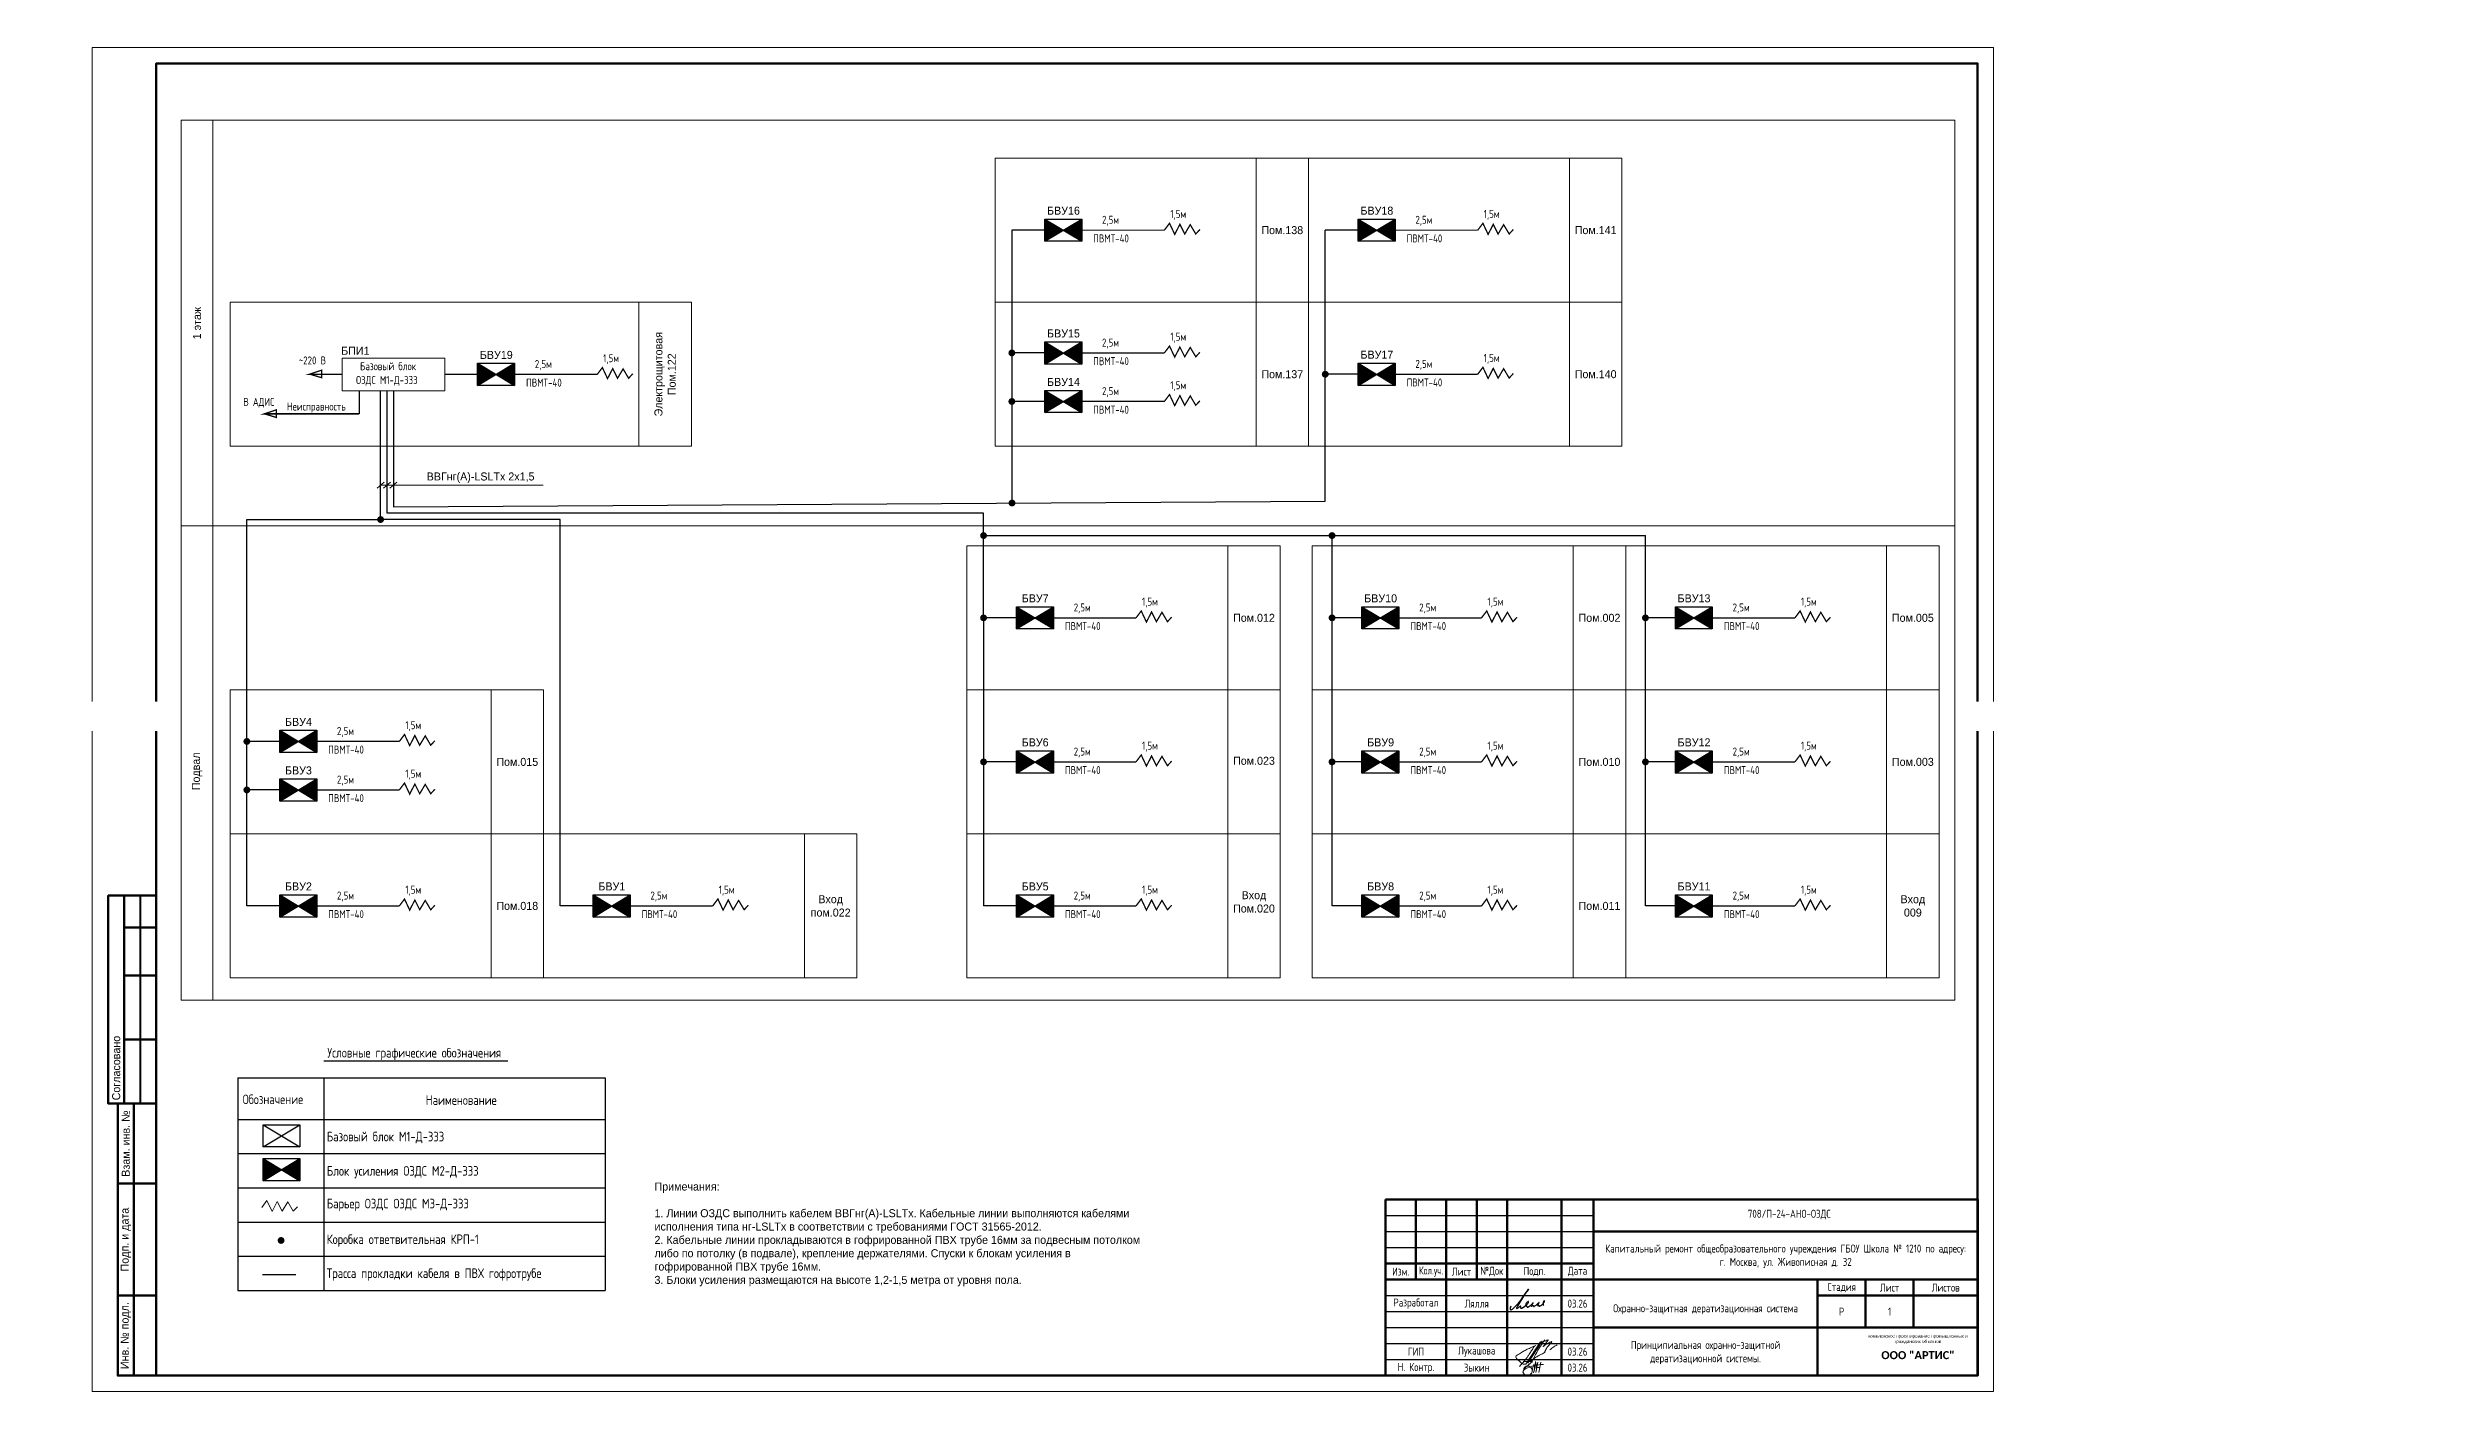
# Model space of a CAD drawing. Header units: millimetres. Extents: x -396912 to 182286, y -43638 to 41610.
# Drawn here: x -331029 to -256987, y -6586 to 35414 of the extents above; entities that cross this region are included whole.
import ezdxf
from ezdxf import colors
from ezdxf.entities.mleader import LeaderData, LeaderLine
from ezdxf.enums import TextEntityAlignment as Align
from ezdxf.math import Vec2, Vec3

# ---------------------------------------------------------------- set-up
doc = ezdxf.new("R2010")
doc.units = ezdxf.units.MM
for name, color, linetype in [('__НАДПИСИ', 7, 'Continuous'), ('PDF _СОТ', 250, 'Continuous'), ('TEXT1', 7, 'Continuous'), ('СОТ', 7, 'Continuous'), ('стена', 20, 'Continuous')]:
    doc.layers.add(name, color=color, linetype=linetype)
for name, color, linetype, lineweight in [('__ФОРМАТ', 7, 'Continuous', 40), ('RC-Выноски', 7, 'Continuous', 0), ('RC-Линии_связи-Адресные', 5, 'Continuous', 30), ('лс', 5, 'Continuous', 30), ('ОЗДС оборудование', 5, 'Continuous', 30), ('Подписи', 7, 'Continuous', 13), ('Примечания', 7, 'Continuous', 25), ('Текст', 7, 'Continuous', 25)]:
    doc.layers.add(name, color=color, linetype=linetype, lineweight=lineweight)
doc.layers.add('Границы листа', color=7, linetype='Continuous', lineweight=0, plot=False)
doc.layers.add('ОФ_подписи', color=5, linetype='Continuous', lineweight=13, true_color=0x0000ff)
doc.styles.add('GOST 2.304 type A', font='', dxfattribs={"height": 250})
doc.styles.add('ISOCPEUR', font='isocpeur.ttf', dxfattribs={"width": 0.9, "height": 350})
doc.styles.add('Mipgost_5', font='', dxfattribs={"height": 250})
doc.styles.add('RubezhCAD', font='', dxfattribs={"oblique": 10})
doc.styles.get("Standard").update_dxf_attribs({"font": ''})
doc.styles.add('ГОСТ 2.304', font='')
doc.styles.get('GOST 2.304 type A').set_extended_font_data('GOST 2.304 type A')
doc.styles.get('Mipgost_5').set_extended_font_data('Mipgost')
doc.styles.get('RubezhCAD').set_extended_font_data('GOST type A')
doc.styles.get('Standard').set_extended_font_data('GOST type B')
doc.styles.get('ГОСТ 2.304').set_extended_font_data('GOST 2.304 type A')

# ---------------------------------------------------------------- blocks, each defined once
blk = doc.blocks.new('П_Зыкин')
at = {"layer": 'ОФ_подписи', "color": 5, "ltscale": 100, "transparency": 33554687}
for p, q in [((142, 249), (62, -174)), ((102, 37), (218, 37)), ((258, 249), (178, -174))]:
    blk.add_line(p, q, dxfattribs=at)
blk.add_lwpolyline([(-462, 273), (-74, 273), (-446, -30)], dxfattribs=at)
for centre, radius, start, end in [((-271, -94), 186, 314.23929, 159.93483), ((345, -1372), 1523, 88.87583, 117.8788), ((1109, -252), 1204, 158.75935, 174.23097), ((-1024, 224), 1068, 337.81444, 2.88593), ((-849, 72), 852, 342.83077, 7.48151), ((-9, 182), 4.48, 8.96906, 155.65511), ((-643, 22), 732, 344.4555, 20.46196), ((-318, -169), 151, 108.7568, 173.42509), ((-287, -115), 185, 191.53585, 322.35119)]:
    blk.add_arc(centre, radius, start, end, dxfattribs=at)
blk = doc.blocks.new('П_Лукашова')
at = {"layer": 'ОФ_подписи', "color": 5}
for p, q in [((221, 339), (-221, -339)), ((286, 371), (-156, -307)), ((283, 370), (218, 338))]:
    blk.add_line(p, q, dxfattribs=at)
for points in [[(-221, -339), (-276, -344), (-368, -289), (-446, -221), (-505, -166), (-522, -116), (-412, -16), (-295, 56), (-173, 120), (-49, 179), (33, 216), (87, 237), (52, 221), (11, 167), (-59, 51), (-126, -52), (-177, -132), (-256, -231), (-409, -409)], [(360, 20), (294, -18), (203, -65), (91, -124), (-73, -248)], [(366, 415), (236, 213), (85, -37), (-50, -300)], [(221, 301), (344, 360), (434, 401), (475, 416), (464, 395), (420, 336), (342, 232), (310, 203), (337, 221), (420, 283), (490, 322), (558, 352), (576, 358), (491, 240), (403, 113), (374, 49), (360, 20)], [(530, 102), (646, 199), (748, 254)]]:
    blk.add_spline(points, degree=3, dxfattribs=at)
blk = doc.blocks.new('штамп')
at = {"layer": '__ФОРМАТ', "linetype": 'Continuous', "lineweight": 50}
for p, q in [((531929, 45357), (531929, 50857)), ((531929, 50857), (550429, 50857)), ((532879, 48357), (532879, 50857)), ((533829, 45357), (533829, 50857)), ((534779, 48357), (534779, 50857)), ((535729, 45357), (535729, 50857)), ((537429, 45357), (537429, 50857)), ((538429, 45357), (538429, 50857)), ((550429, 45357), (550429, 50857)), ((538429, 49857), (550429, 49857)), ((531929, 48857), (538429, 48857)), ((531929, 48357), (550429, 48357)), ((545429, 45357), (545429, 48357)), ((546929, 46857), (546929, 48357)), ((548429, 46857), (548429, 48357)), ((545429, 47857), (550429, 47857)), ((538429, 46857), (550429, 46857)), ((531929, 45357), (550429, 45357))]:
    blk.add_line(p, q, dxfattribs=at)
at = {"layer": '__ФОРМАТ', "linetype": 'Continuous', "lineweight": -2}
for p, q in [((531929, 50357), (538429, 50357)), ((531929, 49857), (538429, 49857)), ((531929, 49357), (538429, 49357)), ((531929, 48857), (538429, 48857)), ((531929, 47857), (538429, 47857)), ((531929, 47357), (538429, 47357)), ((531929, 46857), (538429, 46857)), ((538429, 46857), (550429, 46857)), ((531929, 46357), (538429, 46357)), ((531929, 45857), (538429, 45857))]:
    blk.add_line(p, q, dxfattribs=at)
at = {"layer": 'Подписи', "color": 5, "lineweight": 25}
blk.add_lwpolyline([(535847, 47525), (535833, 47500), (535823, 47461), (535824, 47440), (535829, 47423), (535840, 47414), (535857, 47413), (535876, 47421), (535897, 47435), (535917, 47454), (536005, 47539), (536088, 47624), (536142, 47690), (536203, 47776), (536266, 47874), (536323, 47953), (536362, 48009), (536395, 48059), (536405, 48060), (536397, 48045), (536295, 47925), (536205, 47790), (536095, 47603), (536059, 47544), (536038, 47506), (536029, 47485), (536027, 47473), (536027, 47462), (536031, 47457), (536037, 47454), (536045, 47456), (536057, 47466), (536072, 47479), (536107, 47506), (536133, 47525), (536147, 47532), (536152, 47532), (536153, 47529), (536150, 47520), (536147, 47504), (536146, 47491), (536148, 47479), (536150, 47471), (536157, 47465), (536166, 47462), (536178, 47464), (536189, 47469), (536215, 47480), (536240, 47498), (536281, 47529), (536306, 47550), (536324, 47567), (536342, 47582), (536372, 47609), (536388, 47629), (536397, 47646), (536399, 47657), (536398, 47666), (536393, 47671), (536383, 47671), (536372, 47667), (536356, 47653), (536336, 47632), (536323, 47612), (536313, 47599), (536309, 47587), (536310, 47579), (536315, 47575), (536326, 47579), (536335, 47585), (536344, 47592), (536348, 47595), (536352, 47596), (536354, 47595), (536355, 47592), (536349, 47583), (536342, 47575), (536334, 47561), (536326, 47547), (536322, 47538), (536320, 47531), (536321, 47523), (536325, 47519), (536328, 47519), (536333, 47524), (536338, 47527), (536344, 47526), (536346, 47520), (536351, 47508), (536355, 47498), (536359, 47493), (536366, 47491), (536375, 47491), (536385, 47497), (536412, 47513), (536436, 47532), (536466, 47559), (536491, 47583), (536517, 47607), (536529, 47621), (536545, 47642), (536547, 47643), (536546, 47644), (536543, 47644), (536541, 47642), (536538, 47637), (536499, 47577), (536491, 47558), (536482, 47544), (536480, 47535), (536479, 47529), (536481, 47524), (536483, 47522), (536489, 47523), (536494, 47526), (536502, 47532), (536512, 47539), (536522, 47544), (536530, 47548), (536541, 47549), (536547, 47546), (536550, 47541), (536551, 47531), (536552, 47525), (536553, 47521), (536558, 47517), (536562, 47515), (536568, 47515), (536575, 47517), (536583, 47523), (536596, 47533), (536617, 47547), (536636, 47561), (536659, 47583), (536688, 47609), (536702, 47620), (536713, 47630), (536721, 47636), (536727, 47641), (536727, 47643), (536726, 47644), (536723, 47643), (536720, 47638), (536715, 47629), (536693, 47594), (536681, 47575), (536676, 47566), (536674, 47557), (536677, 47551), (536679, 47547), (536684, 47546), (536689, 47549), (536695, 47552), (536700, 47554), (536709, 47554), (536716, 47551), (536717, 47545), (536719, 47535), (536721, 47527), (536725, 47524), (536731, 47520), (536741, 47523), (536747, 47528), (536757, 47534), (536779, 47550), (536809, 47572), (536842, 47600), (536865, 47623), (536880, 47642), (536895, 47664), (536899, 47675), (536901, 47684), (536898, 47689), (536891, 47693), (536881, 47689), (536873, 47682), (536862, 47668), (536856, 47654), (536855, 47638), (536856, 47622), (536856, 47598), (536858, 47583), (536860, 47572), (536864, 47560), (536871, 47551)], dxfattribs=at)
at = {"layer": 'ОФ_подписи'}
for name, p, xscale, yscale, zscale in [('П_Лукашова', (536533, 46057), 1.010226427429054, 1.010226427429054, 1.010226427429054), ('П_Зыкин', (536581, 45585), 0.7621923841183493, 0.7621923841183493, 0.7621923841183493)]:
    blk.add_blockref(name, p, dxfattribs=dict(at, xscale=xscale, yscale=yscale, zscale=zscale))
at = {"transparency": 33554687, "attachment_point": 5, "style": 'ГОСТ 2.304'}
for s, insert, char_height, width in [('{\\fArial|b0|i0|c204|p34;комплексное проектирование промышленных и гражданских объектов}', (548563, 46495), 100, 3372.21), ('{\\fCorbel Light|b1|i0|c204|p34;ООО "АРТИС"}', (548563, 45995), 250, 4171.2)]:
    blk.add_mtext(s, dxfattribs=dict(at, insert=insert, char_height=char_height, width=width))
at = {"layer": '__НАДПИСИ', "lineweight": 9, "ltscale": 2, "style": 'ISOCPEUR', "flags": 1}
blk.add_attdef('NOTATION', (548864, 51134), '', height=250, dxfattribs=at)
at = {"layer": '__НАДПИСИ', "lineweight": 9, "ltscale": 2, "style": 'RubezhCAD', "oblique": 10}
blk.add_attdef('SHEET', text='', height=250, dxfattribs=at).set_placement((547679, 47357), align=Align.MIDDLE_CENTER)
at = {"layer": '__ФОРМАТ', "color": 7, "linetype": 'Continuous', "lineweight": 20, "char_height": 250, "attachment_point": 5, "style": 'GOST 2.304 type A'}
for s, insert, width in [('Капитальный ремонт общеобразовательного учреждения ГБОУ Школа № 1210 по адресу:      \\Pг. Москва, ул. Живописная д. 32', (544429, 49085), 12000), ('\\pi-7.5,l7.5,t7.5;{\\W0.9;\\C256;Кол.уч.}', (533354, 48607), 950), ('Охранно-защитная дератизационная система', (541929, 47427), 7000)]:
    blk.add_mtext(s, dxfattribs=dict(at, insert=insert, width=width))
at = {"layer": '__ФОРМАТ', "color": 7, "linetype": 'Continuous', "lineweight": 20, "char_height": 250, "attachment_point": 5, "line_spacing_factor": 1.2, "style": 'GOST 2.304 type A'}
for s, insert, width in [('\\pi-7.5,l7.5,t7.5;{\\C256;Изм.}', (532404, 48607), 950), ('\\pi-7.5,l7.5,t7.5;{\\C256;Лист}', (534304, 48607), 950), ('\\pi-7.5,l7.5,t7.5;{\\C256;№Док}', (535254, 48607), 950), ('\\pi-7.5,l7.5,t7.5;{\\C256;Подп.}', (536584, 48607), 1710.72), ('\\pi-7.5,l7.5,t7.5;{\\C256;Дата}', (537929, 48607), 1000), ('\\pi-7.5,l7.5,t7.5;{\\C256;Стадия}', (546179, 48107), 1500), ('\\pi-7.5,l7.5,t7.5;{\\C256;Лист}', (547679, 48107), 1500), ('\\pi-7.5,l7.5,t7.5;{\\C256;Листов}', (549429, 48107), 2000), ('\\pi-7.5,l7.5,t7.5;{\\C256;Разработал}', (532879, 47607), 1900), ('{\\C256;Лялля}', (534779, 47607), 1900), ('{\\C256;03.26}', (537929, 47607), 1000), ('\\pi-750,l750,t750;{\\C256;Р}', (546179, 47357), 1500), ('\\pi-7.5,l7.5,t7.5;{\\C256;ГИП}', (532879, 46107), 1900), ('{\\C256;Лукашова}', (534779, 46107), 1900), ('{\\C256;03.26}', (537929, 46107), 1000), ('{\\C256;Н. Контр. }', (532879, 45592), 1900), ('\\pi-750,l750,t750;{\\C256;Зыкин}', (534779, 45607), 1900), ('{\\C256;03.26}', (537929, 45607), 1000)]:
    blk.add_mtext(s, dxfattribs=dict(at, insert=insert, width=width))
at = {"layer": 'стена', "color": 18, "true_color": 0x000000, "insert": (543249, 50539), "char_height": 250, "width": 3851.47, "attachment_point": 1, "style": 'GOST 2.304 type A'}
blk.add_mtext('708/П-24-АНО-ОЗДС', dxfattribs=at)
blk = doc.blocks.new('*U1463')
for p, q in [((5, 155), (5, 90)), ((15, 155), (15, 90))]:
    blk.add_line(p, q)
at = {"lineweight": -2}
for p, q in [((10, 155), (10, 90)), ((10, 145), (20, 145)), ((10, 130), (20, 130)), ((10, 110), (20, 110)), ((13, 90), (13, 5)), ((8, 65), (20, 65)), ((8, 30), (20, 30))]:
    blk.add_line(p, q, dxfattribs=at)
blk.add_lwpolyline([(20, 5), (589, 5), (589, 415), (20, 415)], close=True, dxfattribs=at)
for points in [[(20, 155), (5, 155), (5, 90), (8, 90)], [(20, 5), (8, 5), (8, 90), (20, 90)]]:
    blk.add_lwpolyline(points, dxfattribs=at)
at = {"layer": 'Границы листа'}
blk.add_lwpolyline([(594, 0), (0, 0), (0, 420), (594, 420)], close=True, dxfattribs=at)
at = {"lineweight": 30, "style": 'Mipgost_5'}
blk.add_text('Согласовано', height=2.5, rotation=90, dxfattribs=at).set_placement((7.5, 91), align=Align.MIDDLE_LEFT)
for s, p in [('Взам. инв. №', (10.5, 77.5)), ('Подп. и дата', (10.5, 47.5)), ('Инв. № подл.', (10.5, 17.5))]:
    blk.add_text(s, height=2.5, rotation=90, dxfattribs=at).set_placement(p, align=Align.MIDDLE)
at = {"lineweight": 13, "oblique": 10, "flags": 8}
blk.add_attdef('ФОРМАТ', (554.94, 1.12), '', height=3, dxfattribs=at)
blk = doc.blocks.new('_None')

msp = doc.modelspace()

# ---------------------------------------------------------------- hatches: boundary and pattern name
at = {"lineweight": 30, "ltscale": 5}
for points in [[(-299872, 30050), (-299872, 29355), (-299295, 29703)], [(-298718, 29355), (-298718, 30050), (-299295, 29703)], [(-290082, 30050), (-290082, 29355), (-289505, 29703)], [(-288928, 29355), (-288928, 30050), (-289505, 29703)], [(-299872, 26214), (-299872, 25519), (-299295, 25867)], [(-298718, 25519), (-298718, 26214), (-299295, 25867)], [(-317590, 25543), (-317590, 24848), (-317013, 25195)], [(-316436, 24848), (-316436, 25543), (-317013, 25195)], [(-290082, 25550), (-290082, 24854), (-289505, 25202)], [(-288928, 24854), (-288928, 25550), (-289505, 25202)], [(-299872, 24698), (-299872, 24003), (-299295, 24351)], [(-298718, 24003), (-298718, 24698), (-299295, 24351)], [(-300756, 17938), (-300756, 17242), (-300179, 17590)], [(-299602, 17242), (-299602, 17938), (-300179, 17590)], [(-289964, 17938), (-289964, 17242), (-289387, 17590)], [(-288810, 17242), (-288810, 17938), (-289387, 17590)], [(-280173, 17938), (-280173, 17242), (-279596, 17590)], [(-279019, 17242), (-279019, 17938), (-279596, 17590)], [(-323771, 8937), (-323771, 8241), (-323194, 8589)], [(-322617, 8241), (-322617, 8937), (-323194, 8589)], [(-313981, 8937), (-313981, 8241), (-313404, 8589)], [(-312827, 8241), (-312827, 8937), (-313404, 8589)], [(-300756, 8937), (-300756, 8241), (-300179, 8589)], [(-299602, 8241), (-299602, 8937), (-300179, 8589)], [(-289964, 8937), (-289964, 8241), (-289387, 8589)], [(-288810, 8241), (-288810, 8937), (-289387, 8589)], [(-280173, 8937), (-280173, 8241), (-279596, 8589)], [(-279019, 8241), (-279019, 8937), (-279596, 8589)], [(-324293, 693), (-324293, -2), (-323716, 345)], [(-323139, -2), (-323139, 693), (-323716, 345)]]:
    msp.add_hatch(color=5, dxfattribs=at).paths.add_polyline_path(points)
at = {"lineweight": 9, "ltscale": 5}
h = msp.add_hatch(color=104, dxfattribs=at)
edge = h.paths.add_edge_path()
edge.add_arc((-323729, -1863), 108, 0, 360)
at = {"layer": 'лс', "lineweight": 30}
h = msp.add_hatch(color=104, dxfattribs=at)
edge = h.paths.add_edge_path()
edge.add_arc((-300900, 25867), 108, -90, 270)
h = msp.add_hatch(color=104, dxfattribs=at)
edge = h.paths.add_edge_path()
edge.add_arc((-291110, 25202), 108, -90, 270)
h = msp.add_hatch(color=104, dxfattribs=at)
edge = h.paths.add_edge_path()
edge.add_arc((-300900, 24351), 108, -90, 270)
h = msp.add_hatch(color=104, dxfattribs=at)
edge = h.paths.add_edge_path()
edge.add_arc((-320620, 20662), 108, -90, 270)
h = msp.add_hatch(color=104, dxfattribs=at)
edge = h.paths.add_edge_path()
edge.add_arc((-300895, 21177), 108, -90, 270)
h = msp.add_hatch(color=104, dxfattribs=at)
edge = h.paths.add_edge_path()
edge.add_arc((-301784, 20161), 108, -90, 270)
h = msp.add_hatch(color=104, dxfattribs=at)
edge = h.paths.add_edge_path()
edge.add_arc((-290898, 20161), 108, -90, 270)
h = msp.add_hatch(color=104, dxfattribs=at)
edge = h.paths.add_edge_path()
edge.add_arc((-301784, 17590), 108, -90, 270)
h = msp.add_hatch(color=104, dxfattribs=at)
edge = h.paths.add_edge_path()
edge.add_arc((-290898, 17590), 108, -90, 270)
h = msp.add_hatch(color=104, dxfattribs=at)
edge = h.paths.add_edge_path()
edge.add_arc((-281108, 17590), 108, -90, 270)

# ---------------------------------------------------------------- linework, layer by layer
at = {"color": 5, "lineweight": 30, "ltscale": 5}
for p, q in [((-299872, 29355), (-298718, 30050)), ((-299872, 30050), (-298718, 29355)), ((-290082, 29355), (-288928, 30050)), ((-290082, 30050), (-288928, 29355)), ((-299872, 25519), (-298718, 26214)), ((-299872, 26214), (-298718, 25519)), ((-317590, 24848), (-316436, 25543)), ((-317590, 25543), (-316436, 24848)), ((-290082, 24854), (-288928, 25550)), ((-290082, 25550), (-288928, 24854)), ((-299872, 24003), (-298718, 24698)), ((-299872, 24698), (-298718, 24003)), ((-300756, 17242), (-299602, 17938)), ((-300756, 17938), (-299602, 17242)), ((-289964, 17242), (-288810, 17938)), ((-289964, 17938), (-288810, 17242)), ((-280173, 17242), (-279019, 17938)), ((-280173, 17938), (-279019, 17242)), ((-323771, 8241), (-322617, 8937)), ((-323771, 8937), (-322617, 8241)), ((-313981, 8241), (-312827, 8937)), ((-313981, 8937), (-312827, 8241)), ((-300756, 8241), (-299602, 8937)), ((-300756, 8937), (-299602, 8241)), ((-289964, 8241), (-288810, 8937)), ((-289964, 8937), (-288810, 8241)), ((-280173, 8241), (-279019, 8937)), ((-280173, 8937), (-279019, 8241)), ((-324293, 1057), (-323139, 1752)), ((-324293, 1752), (-323139, 1057)), ((-324293, -2), (-323139, 693)), ((-324293, 693), (-323139, -2))]:
    msp.add_line(p, q, dxfattribs=at)
for points in [[(-299872, 29355), (-299872, 30050), (-298718, 30050), (-298718, 29355)], [(-290082, 29355), (-290082, 30050), (-288928, 30050), (-288928, 29355)], [(-299872, 25519), (-299872, 26214), (-298718, 26214), (-298718, 25519)], [(-317590, 24848), (-317590, 25543), (-316436, 25543), (-316436, 24848)], [(-290082, 24854), (-290082, 25550), (-288928, 25550), (-288928, 24854)], [(-299872, 24003), (-299872, 24698), (-298718, 24698), (-298718, 24003)], [(-300756, 17242), (-300756, 17938), (-299602, 17938), (-299602, 17242)], [(-289964, 17242), (-289964, 17938), (-288810, 17938), (-288810, 17242)], [(-280173, 17242), (-280173, 17938), (-279019, 17938), (-279019, 17242)], [(-323771, 8241), (-323771, 8937), (-322617, 8937), (-322617, 8241)], [(-313981, 8241), (-313981, 8937), (-312827, 8937), (-312827, 8241)], [(-300756, 8241), (-300756, 8937), (-299602, 8937), (-299602, 8241)], [(-289964, 8241), (-289964, 8937), (-288810, 8937), (-288810, 8241)], [(-280173, 8241), (-280173, 8937), (-279019, 8937), (-279019, 8241)], [(-324293, 1057), (-324293, 1752), (-323139, 1752), (-323139, 1057)], [(-324293, -2), (-324293, 693), (-323139, 693), (-323139, -2)]]:
    msp.add_lwpolyline(points, close=True, dxfattribs=at)
at = {"color": 1, "lineweight": 20, "const_width": 40.5}
msp.add_lwpolyline([(-321819, 25201), (-322844, 25201), (-322459, 25329), (-322459, 25092), (-322830, 25204)], dxfattribs=at)
at = {"color": 0, "lineweight": 20}
msp.add_lwpolyline([(-321822, 24688), (-318617, 24688), (-318617, 25703), (-321822, 25703)], close=True, dxfattribs=at)
at = {"color": 5, "lineweight": 20, "const_width": 40.5}
msp.add_lwpolyline([(-321291, 23961), (-324262, 23961), (-323878, 24089), (-323878, 23852), (-324249, 23964)], dxfattribs=at)
at = {"ltscale": 100}
for points in [[(-325077, 3215), (-325077, -3429)], [(-325077, 3215), (-313607, 3215)], [(-322396, 3215), (-322396, -3429)], [(-313607, 3215), (-313607, -3429)], [(-325077, 1921), (-313607, 1921)], [(-325077, 851), (-313607, 851)], [(-325077, -219), (-313607, -219)], [(-325077, -1289), (-313607, -1289)], [(-325077, -2359), (-313607, -2359)], [(-325077, -3429), (-313607, -3429)]]:
    msp.add_lwpolyline(points, dxfattribs=at)
at = {"color": 5, "lineweight": 9, "ltscale": 5}
msp.add_lwpolyline([(-324332, -833), (-324332, -833), (-324171, -617), (-324009, -962), (-323847, -650), (-323696, -952), (-323523, -660), (-323351, -952), (-323221, -811)], dxfattribs=at)
at = {"color": 104, "lineweight": 20, "const_width": 40.5}
msp.add_lwpolyline([(-324317, -2933), (-323266, -2933)], dxfattribs=at)
at = {"layer": 'RC-Линии_связи-Адресные', "color": 5}
for p, q in [((-321291, 24688), (-321291, 23961)), ((-321291, 23961), (-324262, 23961))]:
    msp.add_line(p, q, dxfattribs=at)
at = {"layer": 'RC-Линии_связи-Адресные', "color": 104}
msp.add_line((-320220, 21062), (-291110, 21235), dxfattribs=at)
at = {"layer": 'лс', "color": 104}
for p, q in [((-291110, 21235), (-291110, 29703)), ((-320420, 20862), (-320420, 24688)), ((-320220, 24688), (-320220, 21062)), ((-314022, 20862), (-320420, 20862)), ((-315008, 20662), (-320720, 20662)), ((-301784, 20161), (-281108, 20161)), ((-289964, 17590), (-290898, 17590)), ((-280173, 17590), (-281108, 17590)), ((-289964, 8589), (-290898, 8589)), ((-280173, 8589), (-281108, 8589))]:
    msp.add_line(p, q, dxfattribs=at)
at = {"layer": 'лс', "color": 0, "lineweight": 9}
msp.add_line((-302307, 10839), (-292517, 10839), dxfattribs=at)
for points in [[(-326851, 33137), (-325858, 33137), (-325858, 20462), (-326851, 20462)], [(-325858, 33137), (-271447, 33137), (-271447, 20462), (-325858, 20462)], [(-301423, 31953), (-293273, 31953), (-293273, 27452), (-301423, 27452)], [(-293273, 31953), (-291633, 31953), (-291633, 27452), (-293273, 27452)], [(-291633, 31953), (-283482, 31953), (-283482, 27452), (-291633, 27452)], [(-283482, 31953), (-281843, 31953), (-281843, 27452), (-283482, 27452)], [(-325322, 27452), (-312550, 27452), (-312550, 22952), (-325322, 22952)], [(-312550, 27452), (-310911, 27452), (-310911, 22952), (-312550, 22952)], [(-301423, 27452), (-293273, 27452), (-293273, 22952), (-301423, 22952)], [(-293273, 27452), (-291633, 27452), (-291633, 22952), (-293273, 22952)], [(-291633, 27452), (-281843, 27452), (-281843, 22952), (-291633, 22952)], [(-283482, 27452), (-281843, 27452), (-281843, 22952), (-283482, 22952)], [(-302307, 19840), (-294156, 19840), (-294156, 15340), (-302307, 15340)], [(-291515, 19840), (-283364, 19840), (-283364, 15340), (-291515, 15340)], [(-283364, 19840), (-281724, 19840), (-281724, 15340), (-283364, 15340)], [(-281724, 19840), (-273574, 19840), (-273574, 15340), (-281724, 15340)], [(-273574, 19840), (-271934, 19840), (-271934, 15340), (-273574, 15340)], [(-325322, 10839), (-317171, 10839), (-317171, 6338), (-325322, 6338)], [(-317171, 10839), (-315532, 10839), (-315532, 6338), (-317171, 6338)], [(-315532, 10839), (-307381, 10839), (-307381, 6338), (-315532, 6338)], [(-307381, 10839), (-305741, 10839), (-305741, 6338), (-307381, 6338)], [(-291515, 10839), (-283364, 10839), (-283364, 6338), (-291515, 6338)], [(-283364, 10839), (-281724, 10839), (-281724, 6338), (-283364, 6338)], [(-281724, 10839), (-273574, 10839), (-273574, 6338), (-281724, 6338)], [(-273574, 10839), (-271934, 10839), (-271934, 6338), (-273574, 6338)]]:
    msp.add_lwpolyline(points, close=True, dxfattribs=at)
at = {"layer": 'лс', "color": 104, "lineweight": 30}
for points in [[(-299872, 29703), (-300900, 29703), (-300902, 21177)], [(-290082, 29703), (-291110, 29703)], [(-317590, 25195), (-318617, 25195)], [(-299872, 25867), (-300900, 25867)], [(-290082, 25202), (-291110, 25202)], [(-299872, 24351), (-300900, 24351)], [(-300756, 17590), (-301784, 17590)], [(-323771, 12213), (-324798, 12213)], [(-323771, 8589), (-324798, 8589)], [(-313981, 8589), (-315008, 8589)], [(-300756, 8589), (-301784, 8589)]]:
    msp.add_lwpolyline(points, dxfattribs=at)
at = {"layer": 'лс', "color": 0, "lineweight": 20, "const_width": 40.5}
for points in [[(-296137, 29703), (-298718, 29703)], [(-286347, 29703), (-288928, 29703)], [(-313854, 25195), (-316436, 25195)], [(-296137, 25867), (-298718, 25867)], [(-286347, 25202), (-288928, 25202)], [(-296137, 24351), (-298718, 24351)], [(-297021, 17590), (-299602, 17590)], [(-286228, 17590), (-288810, 17590)], [(-276438, 17590), (-279019, 17590)], [(-320035, 12213), (-322617, 12213)], [(-320035, 8589), (-322617, 8589)], [(-310245, 8589), (-312827, 8589)], [(-297021, 8589), (-299602, 8589)], [(-286228, 8589), (-288810, 8589)], [(-276438, 8589), (-279019, 8589)]]:
    msp.add_lwpolyline(points, dxfattribs=at)
at = {"layer": 'лс', "color": 5, "lineweight": 20, "const_width": 40.5}
for points in [[(-296137, 29703), (-296137, 29703), (-295975, 29918), (-295813, 29573), (-295651, 29886), (-295500, 29584), (-295328, 29875), (-295155, 29584), (-295026, 29724)], [(-286347, 29703), (-286347, 29703), (-286185, 29918), (-286023, 29573), (-285861, 29886), (-285710, 29584), (-285538, 29875), (-285365, 29584), (-285236, 29724)], [(-296137, 25867), (-296137, 25867), (-295975, 26082), (-295813, 25737), (-295651, 26050), (-295500, 25748), (-295328, 26039), (-295155, 25748), (-295026, 25888)], [(-313854, 25195), (-313854, 25195), (-313692, 25411), (-313531, 25066), (-313369, 25379), (-313218, 25077), (-313045, 25368), (-312873, 25077), (-312743, 25217)], [(-286347, 25202), (-286347, 25202), (-286185, 25418), (-286023, 25072), (-285861, 25385), (-285710, 25083), (-285538, 25375), (-285365, 25083), (-285236, 25224)], [(-296137, 24351), (-296137, 24351), (-295975, 24566), (-295813, 24221), (-295651, 24534), (-295500, 24232), (-295328, 24523), (-295155, 24232), (-295026, 24372)], [(-297021, 17590), (-297021, 17590), (-296859, 17806), (-296697, 17460), (-296535, 17773), (-296384, 17471), (-296212, 17763), (-296039, 17471), (-295910, 17611)], [(-286228, 17590), (-286228, 17590), (-286066, 17806), (-285905, 17460), (-285743, 17773), (-285592, 17471), (-285419, 17763), (-285246, 17471), (-285117, 17611)], [(-276438, 17590), (-276438, 17590), (-276276, 17806), (-276114, 17460), (-275953, 17773), (-275801, 17471), (-275629, 17763), (-275456, 17471), (-275327, 17611)], [(-320035, 8589), (-320035, 8589), (-319873, 8805), (-319712, 8459), (-319550, 8772), (-319399, 8470), (-319226, 8761), (-319054, 8470), (-318924, 8610)], [(-310245, 8589), (-310245, 8589), (-310083, 8805), (-309921, 8459), (-309760, 8772), (-309609, 8470), (-309436, 8761), (-309263, 8470), (-309134, 8610)], [(-297021, 8589), (-297021, 8589), (-296859, 8805), (-296697, 8459), (-296535, 8772), (-296384, 8470), (-296212, 8761), (-296039, 8470), (-295910, 8610)], [(-286228, 8589), (-286228, 8589), (-286066, 8805), (-285905, 8459), (-285743, 8772), (-285592, 8470), (-285419, 8761), (-285246, 8470), (-285117, 8610)], [(-276438, 8589), (-276438, 8589), (-276276, 8805), (-276114, 8459), (-275953, 8772), (-275801, 8470), (-275629, 8761), (-275456, 8470), (-275327, 8610)]]:
    msp.add_lwpolyline(points, dxfattribs=at)
at = {"layer": 'лс', "color": 104}
for points in [[(-324798, 20149), (-324798, 20462), (-324798, 20662), (-320820, 20662), (-320620, 20662), (-320620, 24688)], [(-301784, 17590), (-301784, 20862), (-314022, 20862)]]:
    msp.add_lwpolyline(points, dxfattribs=at)
at = {"layer": 'лс', "color": 0, "lineweight": 9}
for points in [[(-320511, 21834), (-320728, 21641)], [(-320620, 21737), (-315546, 21737)], [(-320311, 21834), (-320528, 21641)], [(-320111, 21834), (-320328, 21641)]]:
    msp.add_lwpolyline(points, dxfattribs=at)
at = {"layer": 'Примечания', "lineweight": 25}
msp.add_line((-322395, 3748), (-316646, 3748), dxfattribs=at)

# ---------------------------------------------------------------- block references
at = {"layer": '__ФОРМАТ', "lineweight": 60, "xscale": 99.9999999999996, "yscale": 99.9999999999996, "zscale": 99.9999999999996}
msp.add_blockref('*U1463', (-329630, -6586), dxfattribs=at)
at = {"layer": 'PDF _СОТ', "color": 0}
msp.add_blockref('штамп', (-821158, -51443), dxfattribs=at)

# ---------------------------------------------------------------- texts
at = {"color": 0, "lineweight": 20, "style": 'RubezhCAD'}
for s, p in [('2,5м', (-298084, 29902)), ('1,5м', (-295950, 30085)), ('2,5м', (-288294, 29902)), ('1,5м', (-286160, 30085)), ('ПВМТ-40', (-298359, 29321)), ('ПВМТ-40', (-288569, 29321)), ('2,5м', (-298084, 26066)), ('1,5м', (-295950, 26249)), ('~220 В', (-323175, 25508)), ('Базовый блок', (-321262, 25327)), ('2,5м', (-315802, 25395)), ('1,5м', (-313667, 25578)), ('ПВМТ-40', (-298359, 25485)), ('2,5м', (-288294, 25401)), ('1,5м', (-286160, 25585)), ('В АДИС', (-324908, 24212)), ('ОЗДС М1-Д-333', (-321387, 24896)), ('ПВМТ-40', (-316076, 24814)), ('2,5м', (-298084, 24550)), ('1,5м', (-295950, 24733)), ('ПВМТ-40', (-288569, 24820)), ('Неисправность', (-323546, 24068)), ('ПВМТ-40', (-298359, 23969)), ('2,5м', (-298968, 17789)), ('1,5м', (-296834, 17972)), ('2,5м', (-288175, 17789)), ('1,5м', (-286041, 17972)), ('2,5м', (-278385, 17789)), ('1,5м', (-276251, 17972)), ('ПВМТ-40', (-299243, 17208)), ('ПВМТ-40', (-288450, 17208)), ('ПВМТ-40', (-278660, 17208)), ('ПВМТ-40', (-322257, 11832)), ('2,5м', (-321983, 8788)), ('1,5м', (-319848, 8971)), ('2,5м', (-312192, 8788)), ('1,5м', (-310058, 8971)), ('2,5м', (-298968, 8788)), ('1,5м', (-296834, 8971)), ('2,5м', (-288175, 8788)), ('1,5м', (-286041, 8971)), ('2,5м', (-278385, 8788)), ('1,5м', (-276251, 8971)), ('ПВМТ-40', (-322257, 8207)), ('ПВМТ-40', (-312467, 8207)), ('ПВМТ-40', (-299243, 8207)), ('ПВМТ-40', (-288450, 8207)), ('ПВМТ-40', (-278660, 8207))]:
    msp.add_text(s, height=250, dxfattribs=at).set_placement(p)
at = {"color": 0, "lineweight": 20, "char_height": 250, "attachment_point": 5, "style": 'Mipgost_5'}
for s, insert, width in [('Пом.138', (-292453, 29703), 1639.4), ('Пом.141', (-282663, 29703), 1639.4), ('Пом.137', (-292453, 25202), 1639.4), ('Пом.140', (-282663, 25202), 1639.4), ('ВВГнг(А)-LSLTx 2х1,5', (-317497, 21970), 4232.05), ('Пом.012', (-293337, 17590), 1639.4), ('Пом.002', (-282544, 17590), 1639.4), ('Пом.005', (-272754, 17590), 1639.4), ('Вход\\Pпом.022', (-306561, 8589), 1639.4), ('Вход\\PПом.020', (-293337, 8715), 1639.4), ('Вход\\P009', (-272754, 8589), 1639.4), ('Пом.018', (-316351, 8589), 1639.4), ('Пом.011', (-282544, 8589), 1639.4)]:
    msp.add_mtext(s, dxfattribs=dict(at, insert=insert, width=width))
at = {"color": 0, "lineweight": 20, "char_height": 250, "attachment_point": 5, "rotation": 90, "style": 'Mipgost_5'}
for s, insert, width in [('1 этаж', (-326354, 26800), 12674.13), ('Электрощитовая\\PПом.122', (-311731, 25202), 1639.4)]:
    msp.add_mtext(s, dxfattribs=dict(at, insert=insert, width=width))
at = {"layer": 'TEXT1', "color": 0, "style": 'RubezhCAD'}
msp.add_text('Условные графические обозначения', height=300, dxfattribs=at).set_placement((-322283, 3852))
at = {"layer": 'TEXT1', "style": 'RubezhCAD'}
for s, p in [('Обозначение', (-324928, 2396)), ('Наименование', (-319210, 2372)), ('Базовый блок М1-Д-333 ', (-322302, 1232)), ('Блок усиления ОЗДС М2-Д-333 ', (-322302, 160)), ('Барьер ОЗДС ОЗДС М3-Д-333  ', (-322302, -861)), ('Коробка ответвительная КРП-1 ', (-322302, -1976)), ('Трасса прокладки кабеля в ПВХ гофротрубе ', (-322302, -3037))]:
    msp.add_text(s, height=300, dxfattribs=at).set_placement(p)
at = {"layer": 'ОЗДС оборудование', "color": 0, "linetype": 'Continuous', "lineweight": 0, "char_height": 250, "attachment_point": 5, "style": 'Mipgost_5'}
for s, insert in [('\\A1;БВУ16', (-299288, 30311)), ('\\A1;БВУ18', (-289498, 30311)), ('\\A1;БПИ1', (-321409, 25934)), ('\\A1;БВУ19', (-317006, 25804)), ('\\A1;БВУ15', (-299288, 26475)), ('\\A1;БВУ17', (-289498, 25811)), ('\\A1;БВУ10', (-289380, 18199)), ('\\A1;БВУ13', (-279590, 18199)), ('\\A1;БВУ2', (-323187, 9198)), ('\\A1;БВУ1', (-313397, 9198)), ('\\A1;БВУ5', (-300172, 9198)), ('\\A1;БВУ8', (-289380, 9198)), ('\\A1;БВУ11', (-279590, 9198))]:
    msp.add_mtext(s, dxfattribs=dict(at, insert=insert))
for s, insert, width in [('\\A1;БВУ14', (-299288, 24959), 607.22), ('\\A1;БВУ7', (-300172, 18199), 663.93)]:
    msp.add_mtext(s, dxfattribs=dict(at, insert=insert, width=width))
at = {"layer": 'СОТ', "char_height": 250, "attachment_point": 5, "style": 'GOST 2.304 type A'}
for s, insert, width in [('1', (-273480, -4086), 1500), ('Принципиальная охранно-защитной дератизационной системы. ', (-279230, -5370), 7000)]:
    msp.add_mtext(s, dxfattribs=dict(at, insert=insert, width=width))
at = {"layer": 'Текст', "color": 0, "insert": (-312064, -53), "char_height": 250, "attachment_point": 1, "style": 'Mipgost_5'}
msp.add_mtext_dynamic_manual_height_columns('\\pt21.6675;Примечания:\\P\\P\\ptz;1. Линии ОЗДС выполнить кабелем ВВГнг(А)-LSLTx. Кабельные линии выполняются кабелями исполнения типа нг-LSLTx в соответствии с требованиями ГОСТ 31565-2012. \\P2. Кабельные линии прокладываются в гофрированной ПВХ трубе 16мм за подвесным потолком либо по потолку (в подвале), крепление держателями. Спуски к блокам усиления в гофрированной ПВХ трубе 16мм.\\P3. Блоки усиления размещаются на высоте 1,2-1,5 метра от уровня пола.', width=15378.78, gutter_width=12.5, heights=[0], dxfattribs=at)

# ---------------------------------------------------------------- next in the draw order: leaders
at = {"layer": 'RC-Выноски'}
ml = msp.add_multileader_mtext('Standard', dxfattribs=at)
ml.set_content('ВВГнг(А)-LSLTx 2х1,5\\Pс 1 этажа', color=256, style='RubezhCAD')
ml.set_leader_properties()
ml.set_arrow_properties(name='NONE')
ml.build(insert=Vec2(0, 0))
ml.multileader.update_dxf_attribs({"has_text_frame": 1, "text_left_attachment_type": 6, "text_right_attachment_type": 6, "dogleg_length": 2, "arrow_head_size": 400, "scale": 100})
ctx = ml.context
ctx.base_point, ctx.scale, ctx.char_height, ctx.arrow_head_size, ctx.landing_gap_size, ctx.plane_origin = Vec3(-199432, 14544), 100, 250, 400, 100, Vec3(-698623, -430320)
ctx.left_attachment, ctx.right_attachment, ctx.text_align_type = 6, 6, 1
notes = []
notes.append((ctx, [(0, (1, 1, 0), (-199632, 14544), (1, 0), 200, [(0, [(-199964, 12652)], 0, [])])]))
ctx.mtext.insert, ctx.mtext.width, ctx.mtext.defined_height, ctx.mtext.alignment, ctx.mtext.flow_direction = Vec3(-197899, 14844), 3675.15, 1161, 2, 5
ctx.mtext.has_bg_fill, ctx.mtext.bg_color, ctx.mtext.bg_scale_factor, ctx.mtext.bg_transparency, ctx.mtext.use_window_bg_color = 1, -1027028792, 1.5, 0, 1
for ctx, leaders in notes:
    for number, flags, end, landing, length, lines in leaders:
        leader = LeaderData()
        leader.index, (leader.has_last_leader_line, leader.has_dogleg_vector, leader.attachment_direction) = number, flags
        leader.last_leader_point, leader.dogleg_vector, leader.dogleg_length = Vec3(end), Vec3(landing), length
        for number, points, colour, breaks in lines:
            line = LeaderLine()
            line.index, line.vertices, line.color, line.breaks = number, Vec3.list(points), colors.encode_raw_color(colour), breaks
            leader.lines.append(line)
        ctx.leaders.append(leader)

# ---------------------------------------------------------------- next in the draw order: hatches: boundary and pattern name
at = {"lineweight": 30, "ltscale": 5}
for points in [[(-323771, 14077), (-323771, 13382), (-323194, 13729)], [(-322617, 13382), (-322617, 14077), (-323194, 13729)], [(-300756, 13437), (-300756, 12741), (-300179, 13089)], [(-299602, 12741), (-299602, 13437), (-300179, 13089)], [(-289964, 13437), (-289964, 12741), (-289387, 13089)], [(-288810, 12741), (-288810, 13437), (-289387, 13089)], [(-280173, 13437), (-280173, 12741), (-279596, 13089)], [(-279019, 12741), (-279019, 13437), (-279596, 13089)], [(-323771, 12561), (-323771, 11866), (-323194, 12213)], [(-322617, 11866), (-322617, 12561), (-323194, 12213)]]:
    msp.add_hatch(color=5, dxfattribs=at).paths.add_polyline_path(points)
at = {"layer": 'лс', "lineweight": 30}
h = msp.add_hatch(color=104, dxfattribs=at)
edge = h.paths.add_edge_path()
edge.add_arc((-324798, 13729), 108, -90, 270)
h = msp.add_hatch(color=104, dxfattribs=at)
edge = h.paths.add_edge_path()
edge.add_arc((-301784, 13089), 108, -90, 270)
h = msp.add_hatch(color=104, dxfattribs=at)
edge = h.paths.add_edge_path()
edge.add_arc((-290898, 13089), 108, -90, 270)
h = msp.add_hatch(color=104, dxfattribs=at)
edge = h.paths.add_edge_path()
edge.add_arc((-281108, 13089), 108, -90, 270)
h = msp.add_hatch(color=104, dxfattribs=at)
edge = h.paths.add_edge_path()
edge.add_arc((-324798, 12213), 108, -90, 270)

# ---------------------------------------------------------------- next in the draw order: linework, layer by layer
at = {"color": 5, "lineweight": 30, "ltscale": 5}
for p, q in [((-323771, 13382), (-322617, 14077)), ((-323771, 14077), (-322617, 13382)), ((-300756, 12741), (-299602, 13437)), ((-300756, 13437), (-299602, 12741)), ((-289964, 12741), (-288810, 13437)), ((-289964, 13437), (-288810, 12741)), ((-280173, 12741), (-279019, 13437)), ((-280173, 13437), (-279019, 12741)), ((-323771, 11866), (-322617, 12561)), ((-323771, 12561), (-322617, 11866))]:
    msp.add_line(p, q, dxfattribs=at)
for points in [[(-323771, 13382), (-323771, 14077), (-322617, 14077), (-322617, 13382)], [(-300756, 12741), (-300756, 13437), (-299602, 13437), (-299602, 12741)], [(-289964, 12741), (-289964, 13437), (-288810, 13437), (-288810, 12741)], [(-280173, 12741), (-280173, 13437), (-279019, 13437), (-279019, 12741)], [(-323771, 11866), (-323771, 12561), (-322617, 12561), (-322617, 11866)]]:
    msp.add_lwpolyline(points, close=True, dxfattribs=at)
at = {"layer": 'RC-Линии_связи-Адресные', "color": 104}
for p, q in [((-315008, 8589), (-315008, 20662)), ((-281108, 8589), (-281108, 20161))]:
    msp.add_line(p, q, dxfattribs=at)
at = {"layer": 'лс', "color": 104}
for p, q in [((-290898, 8589), (-290898, 20161)), ((-289964, 13089), (-290898, 13089)), ((-280173, 13089), (-281108, 13089))]:
    msp.add_line(p, q, dxfattribs=at)
at = {"layer": 'лс', "color": 0, "lineweight": 9}
for points in [[(-326851, 20462), (-325858, 20462), (-325858, 5647), (-326851, 5647)], [(-326851, 20462), (-325858, 20462), (-325858, 5647), (-326851, 5647)], [(-325858, 20462), (-271447, 20462), (-271447, 5647), (-325858, 5647)], [(-294156, 19840), (-292517, 19840), (-292517, 6338), (-294156, 6338)], [(-325322, 15340), (-317171, 15340), (-317171, 10839), (-325322, 10839)], [(-317171, 15340), (-315532, 15340), (-315532, 10839), (-317171, 10839)], [(-302307, 15340), (-292517, 15340), (-292517, 6338), (-302307, 6338)], [(-291515, 15340), (-283364, 15340), (-283364, 10839), (-291515, 10839)], [(-283364, 15340), (-281724, 15340), (-281724, 10839), (-283364, 10839)], [(-281724, 15340), (-273574, 15340), (-273574, 10839), (-281724, 10839)], [(-273574, 15340), (-271934, 15340), (-271934, 10839), (-273574, 10839)]]:
    msp.add_lwpolyline(points, close=True, dxfattribs=at)
at = {"layer": 'лс', "color": 104}
for points in [[(-324798, 8589), (-324798, 20149)], [(-301784, 17590), (-301784, 8589)]]:
    msp.add_lwpolyline(points, dxfattribs=at)
at = {"layer": 'лс', "color": 104, "lineweight": 30}
for points in [[(-323771, 13729), (-324798, 13729)], [(-300756, 13089), (-301784, 13089)]]:
    msp.add_lwpolyline(points, dxfattribs=at)
at = {"layer": 'лс', "color": 0, "lineweight": 20, "const_width": 40.5}
for points in [[(-320035, 13729), (-322617, 13729)], [(-297021, 13089), (-299602, 13089)], [(-286228, 13089), (-288810, 13089)], [(-276438, 13089), (-279019, 13089)]]:
    msp.add_lwpolyline(points, dxfattribs=at)
at = {"layer": 'лс', "color": 5, "lineweight": 20, "const_width": 40.5}
for points in [[(-320035, 13729), (-320035, 13729), (-319873, 13945), (-319712, 13600), (-319550, 13913), (-319399, 13611), (-319226, 13902), (-319054, 13611), (-318924, 13751)], [(-297021, 13089), (-297021, 13089), (-296859, 13305), (-296697, 12960), (-296535, 13273), (-296384, 12971), (-296212, 13262), (-296039, 12971), (-295910, 13111)], [(-286228, 13089), (-286228, 13089), (-286066, 13305), (-285905, 12960), (-285743, 13273), (-285592, 12971), (-285419, 13262), (-285246, 12971), (-285117, 13111)], [(-276438, 13089), (-276438, 13089), (-276276, 13305), (-276114, 12960), (-275953, 13273), (-275801, 12971), (-275629, 13262), (-275456, 12971), (-275327, 13111)], [(-320035, 12213), (-320035, 12213), (-319873, 12429), (-319712, 12084), (-319550, 12397), (-319399, 12095), (-319226, 12386), (-319054, 12095), (-318924, 12235)]]:
    msp.add_lwpolyline(points, dxfattribs=at)

# ---------------------------------------------------------------- next in the draw order: texts
at = {"color": 0, "lineweight": 20, "style": 'RubezhCAD'}
for s, p in [('2,5м', (-321983, 13928)), ('1,5м', (-319848, 14112)), ('ПВМТ-40', (-322257, 13348)), ('2,5м', (-298968, 13288)), ('1,5м', (-296834, 13472)), ('2,5м', (-288175, 13288)), ('1,5м', (-286041, 13472)), ('2,5м', (-278385, 13288)), ('1,5м', (-276251, 13472)), ('2,5м', (-321983, 12412)), ('1,5м', (-319848, 12596)), ('ПВМТ-40', (-299243, 12708)), ('ПВМТ-40', (-288450, 12708)), ('ПВМТ-40', (-278660, 12708))]:
    msp.add_text(s, height=250, dxfattribs=at).set_placement(p)
at = {"color": 0, "lineweight": 20, "insert": (-326354, 12795), "char_height": 250, "width": 23971.48, "attachment_point": 5, "rotation": 90, "style": 'Mipgost_5'}
msp.add_mtext('Подвал', dxfattribs=at)
at = {"color": 0, "lineweight": 20, "char_height": 250, "width": 1639.4, "attachment_point": 5, "style": 'Mipgost_5'}
for s, insert in [('Пом.015', (-316351, 13089)), ('Пом.023', (-293337, 13123)), ('Пом.010', (-282544, 13089)), ('Пом.003', (-272754, 13089))]:
    msp.add_mtext(s, dxfattribs=dict(at, insert=insert))
at = {"layer": 'ОЗДС оборудование', "color": 0, "linetype": 'Continuous', "lineweight": 0, "char_height": 250, "attachment_point": 5, "style": 'Mipgost_5'}
for s, insert, width in [('\\A1;БВУ4', (-323187, 14338), 607.68), ('\\A1;БВУ3', (-323187, 12822), 607.22)]:
    msp.add_mtext(s, dxfattribs=dict(at, insert=insert, width=width))
for s, insert in [('\\A1;БВУ6', (-300172, 13698)), ('\\A1;БВУ9', (-289380, 13698)), ('\\A1;БВУ12', (-279590, 13698))]:
    msp.add_mtext(s, dxfattribs=dict(at, insert=insert))

doc.saveas('drawing.dxf')
